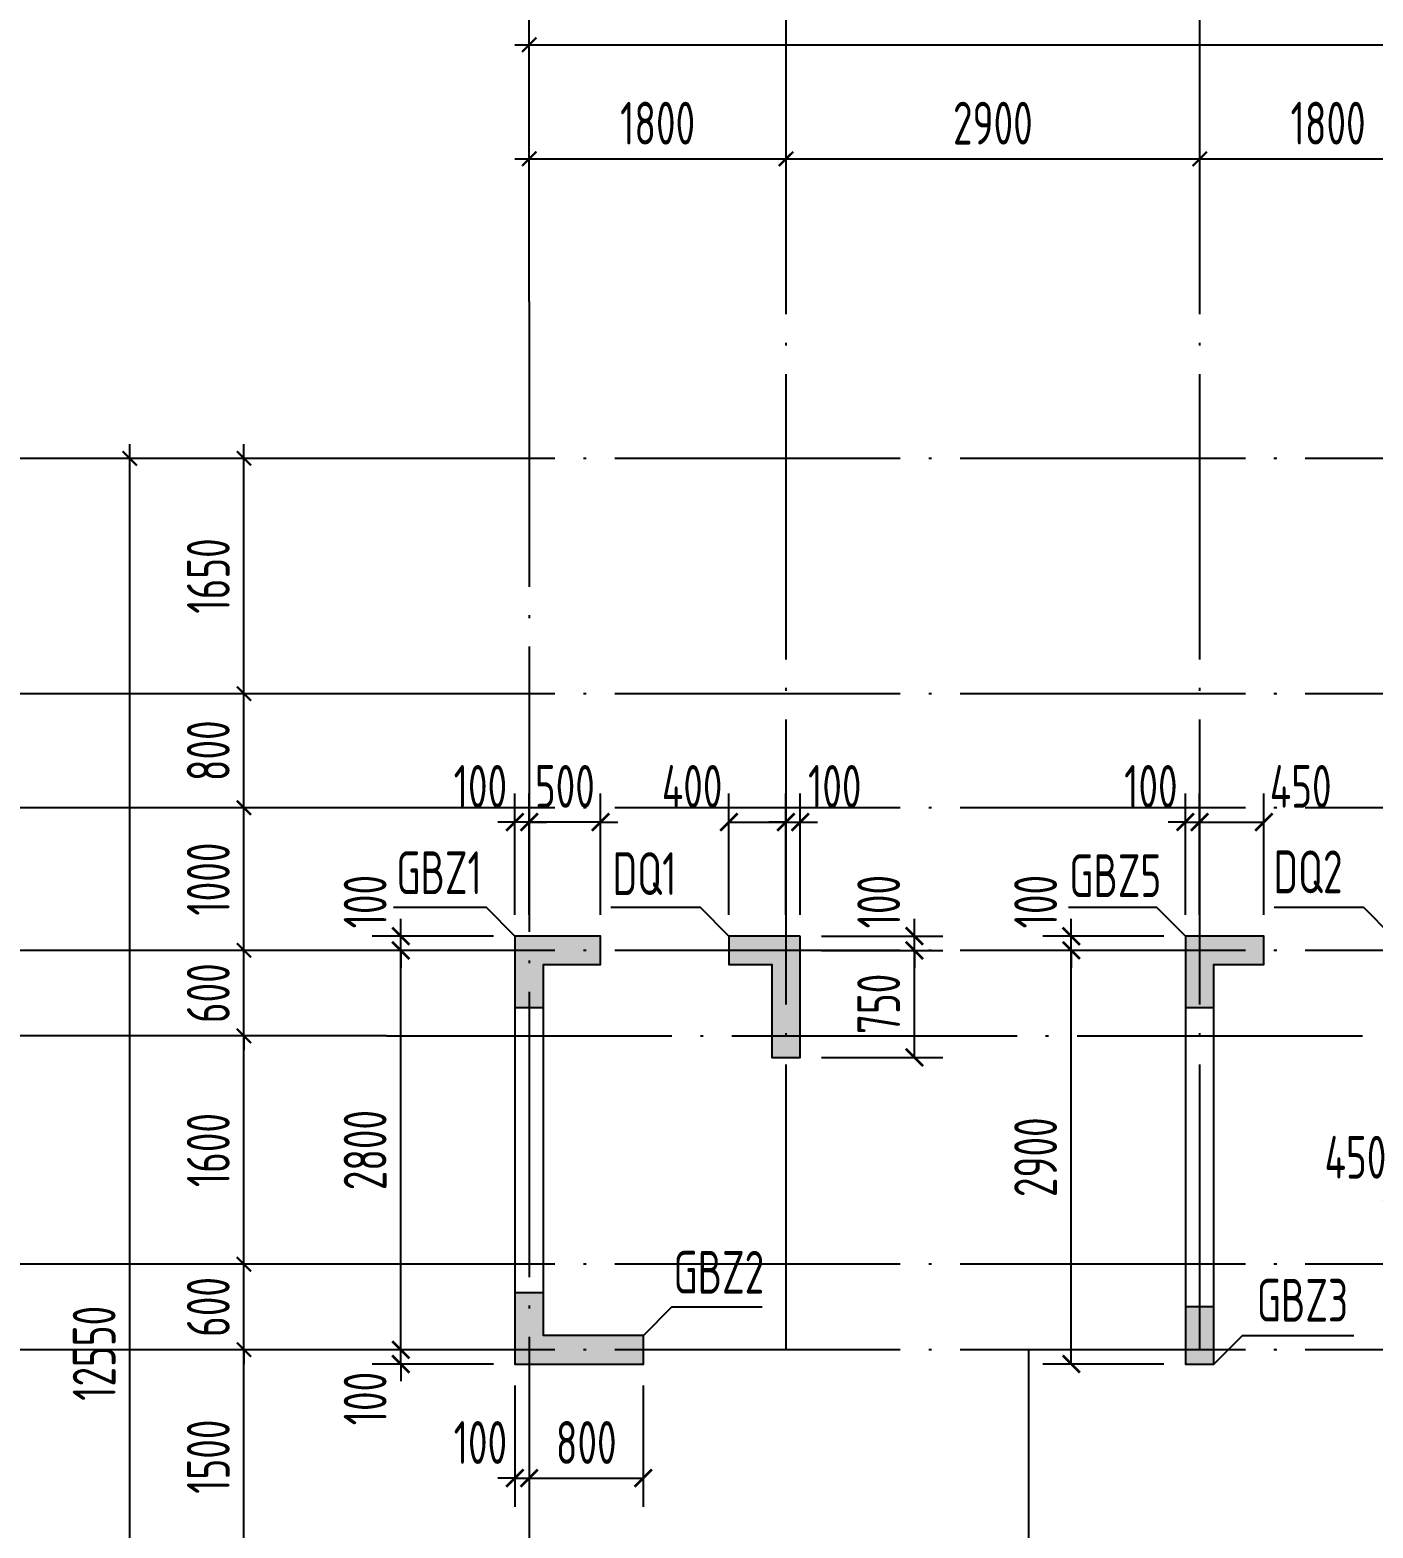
# Model space of a CAD drawing. Extents: x -668857 to 185752, y -270966 to 286822.
# Drawn here: x -320718 to -311303, y -1825 to 8679 of the extents above; entities that cross this region are included whole.
import ezdxf
from ezdxf.enums import TextEntityAlignment as Align

# ---------------------------------------------------------------- set-up
doc = ezdxf.new("R2010")
doc.units = 0
doc.header["$LTSCALE"] = 1000
doc.linetypes.add('DOTE', pattern=[2.42, 2, -0.2, 0.02, -0.2])
doc.layers.get('0').update_dxf_attribs({"linetype": 'CONTINUOUS'})
doc.layers.get('DEFPOINTS').update_dxf_attribs({"linetype": 'CONTINUOUS'})
for name, color, linetype in [('A-AXIS', 1, 'CONTINUOUS'), ('A-DOTE', 10, 'DOTE'), ('S-Q墙实线', 6, 'CONTINUOUS'), ('S-Q墙标注', 3, 'CONTINUOUS'), ('S-X详图填充', 252, 'CONTINUOUS'), ('S-X详图实线', 4, 'CONTINUOUS'), ('S-Y一般标注', 3, 'CONTINUOUS'), ('S-Z柱编号', 6, 'CONTINUOUS')]:
    doc.layers.add(name, color=color, linetype=linetype)
doc.styles.add('TSSD_DIMENSION', font='Tssdeng.shx', dxfattribs={"width": 0.7, "bigfont": 'tssdchn.shx'})
doc.styles.add('TSSD_REIN', font='tssdeng.shx', dxfattribs={"width": 0.7, "height": 300, "bigfont": 'tssdchn.shx'})
doc.styles.add('结构文字', font='zstxt.shx', dxfattribs={"width": 0.7, "bigfont": 'zshz.shx'})
doc.dimstyles.new('STRUCK', dxfattribs={"dimtxt": 400, "dimasz": 121, "dimexe": 200, "dimexo": 150, "dimgap": 115, "dimtad": 1, "dimdec": 0, "dimdsep": 46, "dimtxsty": '结构文字', "dimblk": 'ARCHTICK', "dimcen": 400, "dimclrd": 3, "dimclre": 3, "dimclrt": 7, "dimadec": 0, "dimazin": 0, "dimtfac": 1, "dimtdec": 0, "dimtix": 1, "dimtmove": 2, "dimatfit": 3, "dimldrblk": '_DIMX', "dimfxl": 1, "dimtolj": 1, "dimtzin": 0, "dimarcsym": 0})
doc.dimstyles.new('TSSD_100_100', dxfattribs={"dimtxt": 300, "dimasz": 100, "dimexe": 100, "dimexo": 250, "dimgap": 100, "dimtad": 1, "dimdec": 0, "dimzin": 0, "dimdsep": 46, "dimtxsty": 'TSSD_DIMENSION', "dimblk": 'ARCHTICK', "dimcen": 0, "dimdle": 100, "dimclrt": 7, "dimadec": 0, "dimazin": 0, "dimtfac": 1, "dimtdec": 0, "dimtix": 1, "dimtmove": 2, "dimatfit": 3, "dimldrblk": 'ARCHTICK', "dimfxl": 1, "dimtolj": 1, "dimtzin": 0, "dimarcsym": 0})

# ---------------------------------------------------------------- blocks, each defined once
blk = doc.blocks.new('_ArchTick')
at = {"color": 0, "linetype": 'ByBlock', "const_width": 0.15}
blk.add_lwpolyline([(-0.5, -0.5), (0.5, 0.5)], dxfattribs=at)
blk = doc.blocks.new('*D157')
at = {"layer": 'DEFPOINTS', "color": 0, "transparency": 16777216}
for p in [(6400, 19250), (4600, 18250), (6400, 18250)]:
    blk.add_point(p, dxfattribs=at)
at = {"layer": 'S-Y一般标注', "color": 0, "lineweight": -2, "transparency": 16777216}
for p, q in [((4600, 18500), (4600, 19350)), ((6400, 18500), (6400, 19350)), ((4500, 19250), (6500, 19250))]:
    blk.add_line(p, q, dxfattribs=at)
at = {"layer": 'S-Y一般标注', "color": 0, "lineweight": -2, "transparency": 16777216, "xscale": 100, "yscale": 100, "zscale": 100, "rotation": 180}
blk.add_blockref('_ArchTick', (4600, 19250), dxfattribs=at)
at = {"layer": 'S-Y一般标注', "color": 0, "lineweight": -2, "transparency": 16777216, "xscale": 100, "yscale": 100, "zscale": 100}
blk.add_blockref('_ArchTick', (6400, 19250), dxfattribs=at)
at = {"layer": 'S-Y一般标注', "color": 7, "transparency": 16777216, "insert": (5500, 19500), "char_height": 300, "attachment_point": 5, "style": 'TSSD_DIMENSION'}
blk.add_mtext('\\A1;1800', dxfattribs=at)
blk = doc.blocks.new('*D158')
at = {"layer": 'DEFPOINTS', "color": 0, "transparency": 16777216}
for p in [(9300, 19250), (6400, 18250), (9300, 18250)]:
    blk.add_point(p, dxfattribs=at)
at = {"layer": 'S-Y一般标注', "color": 0, "lineweight": -2, "transparency": 16777216}
for p, q in [((6400, 18500), (6400, 19350)), ((9300, 18500), (9300, 19350)), ((6300, 19250), (9400, 19250))]:
    blk.add_line(p, q, dxfattribs=at)
at = {"layer": 'S-Y一般标注', "color": 0, "lineweight": -2, "transparency": 16777216, "xscale": 100, "yscale": 100, "zscale": 100, "rotation": 180}
blk.add_blockref('_ArchTick', (6400, 19250), dxfattribs=at)
at = {"layer": 'S-Y一般标注', "color": 0, "lineweight": -2, "transparency": 16777216, "xscale": 100, "yscale": 100, "zscale": 100}
blk.add_blockref('_ArchTick', (9300, 19250), dxfattribs=at)
at = {"layer": 'S-Y一般标注', "color": 7, "transparency": 16777216, "insert": (7850, 19500), "char_height": 300, "attachment_point": 5, "style": 'TSSD_DIMENSION'}
blk.add_mtext('\\A1;2900', dxfattribs=at)
blk = doc.blocks.new('*D159')
at = {"layer": 'DEFPOINTS', "color": 0, "transparency": 16777216}
for p in [(11100, 19250), (9300, 18250), (11100, 18250)]:
    blk.add_point(p, dxfattribs=at)
at = {"layer": 'S-Y一般标注', "color": 0, "lineweight": -2, "transparency": 16777216}
for p, q in [((9300, 18500), (9300, 19350)), ((11100, 18500), (11100, 19350)), ((9200, 19250), (11200, 19250))]:
    blk.add_line(p, q, dxfattribs=at)
at = {"layer": 'S-Y一般标注', "color": 0, "lineweight": -2, "transparency": 16777216, "xscale": 100, "yscale": 100, "zscale": 100, "rotation": 180}
blk.add_blockref('_ArchTick', (9300, 19250), dxfattribs=at)
at = {"layer": 'S-Y一般标注', "color": 0, "lineweight": -2, "transparency": 16777216, "xscale": 100, "yscale": 100, "zscale": 100}
blk.add_blockref('_ArchTick', (11100, 19250), dxfattribs=at)
at = {"layer": 'S-Y一般标注', "color": 7, "transparency": 16777216, "insert": (10200, 19500), "char_height": 300, "attachment_point": 5, "style": 'TSSD_DIMENSION'}
blk.add_mtext('\\A1;1800', dxfattribs=at)
blk = doc.blocks.new('*D179')
at = {"layer": 'DEFPOINTS', "color": 0, "transparency": 16777216}
for p in [(54600, 20050), (4600, 18250), (54600, 18250)]:
    blk.add_point(p, dxfattribs=at)
at = {"layer": 'S-Y一般标注', "color": 0, "lineweight": -2, "transparency": 16777216}
for p, q in [((4600, 18500), (4600, 20150)), ((54600, 18500), (54600, 20150)), ((4500, 20050), (54700, 20050))]:
    blk.add_line(p, q, dxfattribs=at)
at = {"layer": 'S-Y一般标注', "color": 0, "lineweight": -2, "transparency": 16777216, "xscale": 100, "yscale": 100, "zscale": 100, "rotation": 180}
blk.add_blockref('_ArchTick', (4600, 20050), dxfattribs=at)
at = {"layer": 'S-Y一般标注', "color": 0, "lineweight": -2, "transparency": 16777216, "xscale": 100, "yscale": 100, "zscale": 100}
blk.add_blockref('_ArchTick', (54600, 20050), dxfattribs=at)
at = {"layer": 'S-Y一般标注', "color": 7, "transparency": 16777216, "insert": (29600, 20300), "char_height": 300, "attachment_point": 5, "style": 'TSSD_DIMENSION'}
blk.add_mtext('\\A1;50000', dxfattribs=at)
blk = doc.blocks.new('*D181')
at = {"layer": 'DEFPOINTS', "color": 0, "transparency": 16777216}
for p in [(2600, 10900), (3600, 10900), (3600, 9400)]:
    blk.add_point(p, dxfattribs=at)
at = {"layer": 'S-Y一般标注', "color": 0, "lineweight": -2, "transparency": 16777216}
for p, q in [((2600, 9300), (2600, 11000)), ((3350, 10900), (2500, 10900)), ((3350, 9400), (2500, 9400))]:
    blk.add_line(p, q, dxfattribs=at)
at = {"layer": 'S-Y一般标注', "color": 0, "lineweight": -2, "transparency": 16777216, "xscale": 100, "yscale": 100, "zscale": 100}
for p, rotation in [((2600, 10900), 90), ((2600, 9400), 270)]:
    blk.add_blockref('_ArchTick', p, dxfattribs=dict(at, rotation=rotation))
at = {"layer": 'S-Y一般标注', "color": 7, "transparency": 16777216, "insert": (2350, 10150), "char_height": 300, "attachment_point": 5, "rotation": 90, "style": 'TSSD_DIMENSION'}
blk.add_mtext('\\A1;1500', dxfattribs=at)
blk = doc.blocks.new('*D182')
at = {"layer": 'DEFPOINTS', "color": 0, "transparency": 16777216}
for p in [(2600, 11500), (3600, 11500), (3600, 10900)]:
    blk.add_point(p, dxfattribs=at)
at = {"layer": 'S-Y一般标注', "color": 0, "lineweight": -2, "transparency": 16777216}
for p, q in [((2600, 11500), (2600, 11600)), ((3350, 11500), (2500, 11500)), ((2600, 10900), (2600, 11500)), ((3350, 10900), (2500, 10900)), ((2600, 10900), (2600, 10800))]:
    blk.add_line(p, q, dxfattribs=at)
at = {"layer": 'S-Y一般标注', "color": 0, "lineweight": -2, "transparency": 16777216, "xscale": 100, "yscale": 100, "zscale": 100}
for p, rotation in [((2600, 11500), 270), ((2600, 10900), 90)]:
    blk.add_blockref('_ArchTick', p, dxfattribs=dict(at, rotation=rotation))
at = {"layer": 'S-Y一般标注', "color": 7, "transparency": 16777216, "insert": (2350, 11200), "char_height": 300, "attachment_point": 5, "rotation": 90, "style": 'TSSD_DIMENSION'}
blk.add_mtext('\\A1;600', dxfattribs=at)
blk = doc.blocks.new('*D183')
at = {"layer": 'DEFPOINTS', "color": 0, "transparency": 16777216}
for p in [(2600, 13100), (3600, 13100), (3600, 11500)]:
    blk.add_point(p, dxfattribs=at)
at = {"layer": 'S-Y一般标注', "color": 0, "lineweight": -2, "transparency": 16777216}
for p, q in [((2600, 11400), (2600, 13200)), ((3350, 13100), (2500, 13100)), ((3350, 11500), (2500, 11500))]:
    blk.add_line(p, q, dxfattribs=at)
at = {"layer": 'S-Y一般标注', "color": 0, "lineweight": -2, "transparency": 16777216, "xscale": 100, "yscale": 100, "zscale": 100}
for p, rotation in [((2600, 13100), 90), ((2600, 11500), 270)]:
    blk.add_blockref('_ArchTick', p, dxfattribs=dict(at, rotation=rotation))
at = {"layer": 'S-Y一般标注', "color": 7, "transparency": 16777216, "insert": (2350, 12300), "char_height": 300, "attachment_point": 5, "rotation": 90, "style": 'TSSD_DIMENSION'}
blk.add_mtext('\\A1;1600', dxfattribs=at)
blk = doc.blocks.new('*D184')
at = {"layer": 'DEFPOINTS', "color": 0, "transparency": 16777216}
for p in [(2600, 13700), (3600, 13700), (3600, 13100)]:
    blk.add_point(p, dxfattribs=at)
at = {"layer": 'S-Y一般标注', "color": 0, "lineweight": -2, "transparency": 16777216}
for p, q in [((2600, 13700), (2600, 13800)), ((3350, 13700), (2500, 13700)), ((2600, 13100), (2600, 13700)), ((3350, 13100), (2500, 13100)), ((2600, 13100), (2600, 13000))]:
    blk.add_line(p, q, dxfattribs=at)
at = {"layer": 'S-Y一般标注', "color": 0, "lineweight": -2, "transparency": 16777216, "xscale": 100, "yscale": 100, "zscale": 100}
for p, rotation in [((2600, 13700), 270), ((2600, 13100), 90)]:
    blk.add_blockref('_ArchTick', p, dxfattribs=dict(at, rotation=rotation))
at = {"layer": 'S-Y一般标注', "color": 7, "transparency": 16777216, "insert": (2350, 13400), "char_height": 300, "attachment_point": 5, "rotation": 90, "style": 'TSSD_DIMENSION'}
blk.add_mtext('\\A1;600', dxfattribs=at)
blk = doc.blocks.new('*D185')
at = {"layer": 'DEFPOINTS', "color": 0, "transparency": 16777216}
for p in [(2600, 14700), (3600, 14700), (3600, 13700)]:
    blk.add_point(p, dxfattribs=at)
at = {"layer": 'S-Y一般标注', "color": 0, "lineweight": -2, "transparency": 16777216}
for p, q in [((2600, 13600), (2600, 14800)), ((3350, 14700), (2500, 14700)), ((3350, 13700), (2500, 13700))]:
    blk.add_line(p, q, dxfattribs=at)
at = {"layer": 'S-Y一般标注', "color": 0, "lineweight": -2, "transparency": 16777216, "xscale": 100, "yscale": 100, "zscale": 100}
for p, rotation in [((2600, 14700), 90), ((2600, 13700), 270)]:
    blk.add_blockref('_ArchTick', p, dxfattribs=dict(at, rotation=rotation))
at = {"layer": 'S-Y一般标注', "color": 7, "transparency": 16777216, "insert": (2350, 14200), "char_height": 300, "attachment_point": 5, "rotation": 90, "style": 'TSSD_DIMENSION'}
blk.add_mtext('\\A1;1000', dxfattribs=at)
blk = doc.blocks.new('*D186')
at = {"layer": 'DEFPOINTS', "color": 0, "transparency": 16777216}
for p in [(1800, 17150), (3600, 17150), (3600, 4600)]:
    blk.add_point(p, dxfattribs=at)
at = {"layer": 'S-Y一般标注', "color": 0, "lineweight": -2, "transparency": 16777216}
for p, q in [((1800, 4500), (1800, 17250)), ((3350, 17150), (1700, 17150)), ((3350, 4600), (1700, 4600))]:
    blk.add_line(p, q, dxfattribs=at)
at = {"layer": 'S-Y一般标注', "color": 0, "lineweight": -2, "transparency": 16777216, "xscale": 100, "yscale": 100, "zscale": 100}
for p, rotation in [((1800, 17150), 90), ((1800, 4600), 270)]:
    blk.add_blockref('_ArchTick', p, dxfattribs=dict(at, rotation=rotation))
at = {"layer": 'S-Y一般标注', "color": 7, "transparency": 16777216, "insert": (1550, 10875), "char_height": 300, "attachment_point": 5, "rotation": 90, "style": 'TSSD_DIMENSION'}
blk.add_mtext('\\A1;12550', dxfattribs=at)
blk = doc.blocks.new('*D187')
at = {"layer": 'DEFPOINTS', "color": 0, "transparency": 16777216}
for p in [(2600, 15500), (3600, 15500), (3600, 14700)]:
    blk.add_point(p, dxfattribs=at)
at = {"layer": 'S-Y一般标注', "color": 0, "lineweight": -2, "transparency": 16777216}
for p, q in [((2600, 14600), (2600, 15600)), ((3350, 15500), (2500, 15500)), ((3350, 14700), (2500, 14700))]:
    blk.add_line(p, q, dxfattribs=at)
at = {"layer": 'S-Y一般标注', "color": 0, "lineweight": -2, "transparency": 16777216, "xscale": 100, "yscale": 100, "zscale": 100}
for p, rotation in [((2600, 15500), 90), ((2600, 14700), 270)]:
    blk.add_blockref('_ArchTick', p, dxfattribs=dict(at, rotation=rotation))
at = {"layer": 'S-Y一般标注', "color": 7, "transparency": 16777216, "insert": (2350, 15100), "char_height": 300, "attachment_point": 5, "rotation": 90, "style": 'TSSD_DIMENSION'}
blk.add_mtext('\\A1;800', dxfattribs=at)
blk = doc.blocks.new('*D218')
at = {"layer": 'DEFPOINTS', "color": 0, "transparency": 16777216}
for p in [(2600, 17150), (3600, 17150), (3600, 15500)]:
    blk.add_point(p, dxfattribs=at)
at = {"layer": 'S-Y一般标注', "color": 0, "lineweight": -2, "transparency": 16777216}
for p, q in [((2600, 15400), (2600, 17250)), ((3350, 17150), (2500, 17150)), ((3350, 15500), (2500, 15500))]:
    blk.add_line(p, q, dxfattribs=at)
at = {"layer": 'S-Y一般标注', "color": 0, "lineweight": -2, "transparency": 16777216, "xscale": 100, "yscale": 100, "zscale": 100}
for p, rotation in [((2600, 17150), 90), ((2600, 15500), 270)]:
    blk.add_blockref('_ArchTick', p, dxfattribs=dict(at, rotation=rotation))
at = {"layer": 'S-Y一般标注', "color": 7, "transparency": 16777216, "insert": (2350, 16325), "char_height": 300, "attachment_point": 5, "rotation": 90, "style": 'TSSD_DIMENSION'}
blk.add_mtext('\\A1;1650', dxfattribs=at)
blk = doc.blocks.new('*D3348')
at = {"layer": 'DEFPOINTS', "color": 0, "transparency": 16777216}
for p in [(-318118, -575), (-317318, -575), (-317318, -675)]:
    blk.add_point(p, dxfattribs=at)
at = {"layer": 'S-Q墙标注', "color": 3, "lineweight": -2, "transparency": 16777216}
for p, q in [((-318118, -575), (-318118, -454)), ((-317468, -575), (-318318, -575)), ((-318118, -675), (-318118, -575)), ((-317468, -675), (-318318, -675)), ((-318118, -675), (-318118, -796))]:
    blk.add_line(p, q, dxfattribs=at)
at = {"layer": 'S-Q墙标注', "color": 3, "lineweight": -2, "transparency": 16777216, "xscale": 121, "yscale": 121, "zscale": 121}
for p, rotation in [((-318118, -575), 270), ((-318118, -675), 90)]:
    blk.add_blockref('_ArchTick', p, dxfattribs=dict(at, rotation=rotation))
at = {"layer": 'S-Q墙标注', "color": 7, "transparency": 16777216, "insert": (-318368, -917), "char_height": 300, "attachment_point": 5, "rotation": 90, "style": 'TSSD_REIN'}
blk.add_mtext('\\A1;100', dxfattribs=at)
blk = doc.blocks.new('_DIMX')
blk.add_line((-150, 0), (150, 0))
at = {"const_width": 50}
blk.add_lwpolyline([(-70, -70), (70, 70)], dxfattribs=at)
blk = doc.blocks.new('*D3349')
at = {"layer": 'DEFPOINTS', "color": 0, "transparency": 16777216}
for p in [(-318118, 2225), (-317318, 2225), (-317318, -575)]:
    blk.add_point(p, dxfattribs=at)
at = {"layer": 'S-Q墙标注', "color": 3, "lineweight": -2, "transparency": 16777216}
for p, q in [((-317468, 2225), (-318318, 2225)), ((-318118, -575), (-318118, 2225)), ((-317468, -575), (-318318, -575))]:
    blk.add_line(p, q, dxfattribs=at)
at = {"layer": 'S-Q墙标注', "color": 3, "lineweight": -2, "transparency": 16777216, "xscale": 121, "yscale": 121, "zscale": 121}
for p, rotation in [((-318118, 2225), 90), ((-318118, -575), 270)]:
    blk.add_blockref('_ArchTick', p, dxfattribs=dict(at, rotation=rotation))
at = {"layer": 'S-Q墙标注', "color": 7, "transparency": 16777216, "insert": (-318368, 825), "char_height": 300, "attachment_point": 5, "rotation": 90, "style": 'TSSD_REIN'}
blk.add_mtext('\\A1;2800', dxfattribs=at)
blk = doc.blocks.new('*D3350')
at = {"layer": 'DEFPOINTS', "color": 0, "transparency": 16777216}
for p in [(-318118, 2325), (-317318, 2325), (-317318, 2225)]:
    blk.add_point(p, dxfattribs=at)
at = {"layer": 'S-Q墙标注', "color": 3, "lineweight": -2, "transparency": 16777216}
for p, q in [((-318118, 2325), (-318118, 2446)), ((-317468, 2325), (-318318, 2325)), ((-318118, 2225), (-318118, 2325)), ((-317468, 2225), (-318318, 2225)), ((-318118, 2225), (-318118, 2104))]:
    blk.add_line(p, q, dxfattribs=at)
at = {"layer": 'S-Q墙标注', "color": 3, "lineweight": -2, "transparency": 16777216, "xscale": 121, "yscale": 121, "zscale": 121}
for p, rotation in [((-318118, 2325), 270), ((-318118, 2225), 90)]:
    blk.add_blockref('_ArchTick', p, dxfattribs=dict(at, rotation=rotation))
at = {"layer": 'S-Q墙标注', "color": 7, "transparency": 16777216, "insert": (-318368, 2567), "char_height": 300, "attachment_point": 5, "rotation": 90, "style": 'TSSD_REIN'}
blk.add_mtext('\\A1;100', dxfattribs=at)
blk = doc.blocks.new('*D3351')
at = {"layer": 'DEFPOINTS', "color": 0, "transparency": 16777216}
for p in [(-317318, -675), (-317218, -675), (-317218, -1475)]:
    blk.add_point(p, dxfattribs=at)
at = {"layer": 'S-Q墙标注', "color": 3, "lineweight": -2, "transparency": 16777216}
for p, q in [((-317318, -825), (-317318, -1675)), ((-317218, -825), (-317218, -1675)), ((-317318, -1475), (-317439, -1475)), ((-317318, -1475), (-317218, -1475)), ((-317218, -1475), (-317097, -1475))]:
    blk.add_line(p, q, dxfattribs=at)
at = {"layer": 'S-Q墙标注', "color": 3, "lineweight": -2, "transparency": 16777216, "xscale": 121, "yscale": 121, "zscale": 121}
blk.add_blockref('_ArchTick', (-317318, -1475), dxfattribs=at)
at = {"layer": 'S-Q墙标注', "color": 3, "lineweight": -2, "transparency": 16777216, "xscale": 121, "yscale": 121, "zscale": 121, "rotation": 180}
blk.add_blockref('_ArchTick', (-317218, -1475), dxfattribs=at)
at = {"layer": 'S-Q墙标注', "color": 7, "transparency": 16777216, "insert": (-317560, -1225), "char_height": 300, "attachment_point": 5, "style": 'TSSD_REIN'}
blk.add_mtext('\\A1;100', dxfattribs=at)
blk = doc.blocks.new('*D3352')
at = {"layer": 'DEFPOINTS', "color": 0, "transparency": 16777216}
for p in [(-317218, -675), (-316418, -675), (-316418, -1475)]:
    blk.add_point(p, dxfattribs=at)
at = {"layer": 'S-Q墙标注', "color": 3, "lineweight": -2, "transparency": 16777216}
for p, q in [((-317218, -825), (-317218, -1675)), ((-316418, -825), (-316418, -1675)), ((-317218, -1475), (-316418, -1475))]:
    blk.add_line(p, q, dxfattribs=at)
at = {"layer": 'S-Q墙标注', "color": 3, "lineweight": -2, "transparency": 16777216, "xscale": 121, "yscale": 121, "zscale": 121, "rotation": 180}
blk.add_blockref('_ArchTick', (-317218, -1475), dxfattribs=at)
at = {"layer": 'S-Q墙标注', "color": 3, "lineweight": -2, "transparency": 16777216, "xscale": 121, "yscale": 121, "zscale": 121}
blk.add_blockref('_ArchTick', (-316418, -1475), dxfattribs=at)
at = {"layer": 'S-Q墙标注', "color": 7, "transparency": 16777216, "insert": (-316818, -1225), "char_height": 300, "attachment_point": 5, "style": 'TSSD_REIN'}
blk.add_mtext('\\A1;800', dxfattribs=at)
blk = doc.blocks.new('*D3355')
at = {"layer": 'DEFPOINTS', "color": 0, "transparency": 16777216}
for p in [(-317218, 3125), (-317218, 2325), (-316718, 2325)]:
    blk.add_point(p, dxfattribs=at)
at = {"layer": 'S-Q墙标注', "color": 3, "lineweight": -2, "transparency": 16777216}
for p, q in [((-317218, 2475), (-317218, 3325)), ((-316718, 2475), (-316718, 3325)), ((-317218, 3125), (-317339, 3125)), ((-316718, 3125), (-317218, 3125)), ((-316718, 3125), (-316597, 3125))]:
    blk.add_line(p, q, dxfattribs=at)
at = {"layer": 'S-Q墙标注', "color": 3, "lineweight": -2, "transparency": 16777216, "xscale": 121, "yscale": 121, "zscale": 121}
blk.add_blockref('_ArchTick', (-317218, 3125), dxfattribs=at)
at = {"layer": 'S-Q墙标注', "color": 3, "lineweight": -2, "transparency": 16777216, "xscale": 121, "yscale": 121, "zscale": 121, "rotation": 180}
blk.add_blockref('_ArchTick', (-316718, 3125), dxfattribs=at)
at = {"layer": 'S-Q墙标注', "color": 7, "transparency": 16777216, "insert": (-316968, 3375), "char_height": 300, "attachment_point": 5, "style": 'TSSD_REIN'}
blk.add_mtext('\\A1;500', dxfattribs=at)
blk = doc.blocks.new('*D3356')
at = {"layer": 'DEFPOINTS', "color": 0, "transparency": 16777216}
for p in [(-317318, 3125), (-317318, 2325), (-317218, 2325)]:
    blk.add_point(p, dxfattribs=at)
at = {"layer": 'S-Q墙标注', "color": 3, "lineweight": -2, "transparency": 16777216}
for p, q in [((-317318, 2475), (-317318, 3325)), ((-317218, 2475), (-317218, 3325)), ((-317318, 3125), (-317439, 3125)), ((-317218, 3125), (-317318, 3125)), ((-317218, 3125), (-317097, 3125))]:
    blk.add_line(p, q, dxfattribs=at)
at = {"layer": 'S-Q墙标注', "color": 3, "lineweight": -2, "transparency": 16777216, "xscale": 121, "yscale": 121, "zscale": 121}
blk.add_blockref('_ArchTick', (-317318, 3125), dxfattribs=at)
at = {"layer": 'S-Q墙标注', "color": 3, "lineweight": -2, "transparency": 16777216, "xscale": 121, "yscale": 121, "zscale": 121, "rotation": 180}
blk.add_blockref('_ArchTick', (-317218, 3125), dxfattribs=at)
at = {"layer": 'S-Q墙标注', "color": 7, "transparency": 16777216, "insert": (-317560, 3375), "char_height": 300, "attachment_point": 5, "style": 'TSSD_REIN'}
blk.add_mtext('\\A1;100', dxfattribs=at)
blk = doc.blocks.new('*D3365')
at = {"layer": 'DEFPOINTS', "color": 0, "transparency": 16777216}
for p in [(-315318, 2225), (-314518, 2225), (-315318, 1475)]:
    blk.add_point(p, dxfattribs=at)
at = {"layer": 'S-Q墙标注', "color": 3, "lineweight": -2, "transparency": 16777216}
for p, q in [((-315168, 2225), (-314318, 2225)), ((-314518, 1475), (-314518, 2225)), ((-315168, 1475), (-314318, 1475))]:
    blk.add_line(p, q, dxfattribs=at)
at = {"layer": 'S-Q墙标注', "color": 3, "lineweight": -2, "transparency": 16777216, "xscale": 121, "yscale": 121, "zscale": 121}
for p, rotation in [((-314518, 2225), 90), ((-314518, 1475), 270)]:
    blk.add_blockref('_ArchTick', p, dxfattribs=dict(at, rotation=rotation))
at = {"layer": 'S-Q墙标注', "color": 7, "transparency": 16777216, "insert": (-314768, 1850), "char_height": 300, "attachment_point": 5, "rotation": 90, "style": 'TSSD_REIN'}
blk.add_mtext('\\A1;750', dxfattribs=at)
blk = doc.blocks.new('*D3366')
at = {"layer": 'DEFPOINTS', "color": 0, "transparency": 16777216}
for p in [(-315318, 2325), (-314518, 2325), (-315318, 2225)]:
    blk.add_point(p, dxfattribs=at)
at = {"layer": 'S-Q墙标注', "color": 3, "lineweight": -2, "transparency": 16777216}
for p, q in [((-314518, 2325), (-314518, 2446)), ((-315168, 2325), (-314318, 2325)), ((-314518, 2225), (-314518, 2325)), ((-315168, 2225), (-314318, 2225)), ((-314518, 2225), (-314518, 2104))]:
    blk.add_line(p, q, dxfattribs=at)
at = {"layer": 'S-Q墙标注', "color": 3, "lineweight": -2, "transparency": 16777216, "xscale": 121, "yscale": 121, "zscale": 121}
for p, rotation in [((-314518, 2325), 270), ((-314518, 2225), 90)]:
    blk.add_blockref('_ArchTick', p, dxfattribs=dict(at, rotation=rotation))
at = {"layer": 'S-Q墙标注', "color": 7, "transparency": 16777216, "insert": (-314768, 2567), "char_height": 300, "attachment_point": 5, "rotation": 90, "style": 'TSSD_REIN'}
blk.add_mtext('\\A1;100', dxfattribs=at)
blk = doc.blocks.new('*D3367')
at = {"layer": 'DEFPOINTS', "color": 0, "transparency": 16777216}
for p in [(-315418, 3125), (-315818, 2325), (-315418, 2325)]:
    blk.add_point(p, dxfattribs=at)
at = {"layer": 'S-Q墙标注', "color": 3, "lineweight": -2, "transparency": 16777216}
for p, q in [((-315818, 2475), (-315818, 3325)), ((-315418, 2475), (-315418, 3325)), ((-315818, 3125), (-315418, 3125))]:
    blk.add_line(p, q, dxfattribs=at)
at = {"layer": 'S-Q墙标注', "color": 3, "lineweight": -2, "transparency": 16777216, "xscale": 121, "yscale": 121, "zscale": 121, "rotation": 180}
blk.add_blockref('_ArchTick', (-315818, 3125), dxfattribs=at)
at = {"layer": 'S-Q墙标注', "color": 3, "lineweight": -2, "transparency": 16777216, "xscale": 121, "yscale": 121, "zscale": 121}
blk.add_blockref('_ArchTick', (-315418, 3125), dxfattribs=at)
at = {"layer": 'S-Q墙标注', "color": 7, "transparency": 16777216, "insert": (-316076, 3375), "char_height": 300, "attachment_point": 5, "style": 'TSSD_REIN'}
blk.add_mtext('\\A1;400', dxfattribs=at)
blk = doc.blocks.new('*D3368')
at = {"layer": 'DEFPOINTS', "color": 0, "transparency": 16777216}
for p in [(-315318, 3125), (-315418, 2325), (-315318, 2325)]:
    blk.add_point(p, dxfattribs=at)
at = {"layer": 'S-Q墙标注', "color": 3, "lineweight": -2, "transparency": 16777216}
for p, q in [((-315418, 2475), (-315418, 3325)), ((-315318, 2475), (-315318, 3325)), ((-315418, 3125), (-315539, 3125)), ((-315418, 3125), (-315318, 3125)), ((-315318, 3125), (-315197, 3125))]:
    blk.add_line(p, q, dxfattribs=at)
at = {"layer": 'S-Q墙标注', "color": 3, "lineweight": -2, "transparency": 16777216, "xscale": 121, "yscale": 121, "zscale": 121}
blk.add_blockref('_ArchTick', (-315418, 3125), dxfattribs=at)
at = {"layer": 'S-Q墙标注', "color": 3, "lineweight": -2, "transparency": 16777216, "xscale": 121, "yscale": 121, "zscale": 121, "rotation": 180}
blk.add_blockref('_ArchTick', (-315318, 3125), dxfattribs=at)
at = {"layer": 'S-Q墙标注', "color": 7, "transparency": 16777216, "insert": (-315076, 3375), "char_height": 300, "attachment_point": 5, "style": 'TSSD_REIN'}
blk.add_mtext('\\A1;100', dxfattribs=at)
blk = doc.blocks.new('*D3369')
at = {"layer": 'DEFPOINTS', "color": 0, "transparency": 16777216}
for p in [(-313418, 2225), (-312618, 2225), (-312618, -675)]:
    blk.add_point(p, dxfattribs=at)
at = {"layer": 'S-Q墙标注', "color": 3, "lineweight": -2, "transparency": 16777216}
for p, q in [((-312768, 2225), (-313618, 2225)), ((-313418, -675), (-313418, 2225)), ((-312768, -675), (-313618, -675))]:
    blk.add_line(p, q, dxfattribs=at)
at = {"layer": 'S-Q墙标注', "color": 3, "lineweight": -2, "transparency": 16777216, "xscale": 121, "yscale": 121, "zscale": 121}
for p, rotation in [((-313418, 2225), 90), ((-313418, -675), 270)]:
    blk.add_blockref('_ArchTick', p, dxfattribs=dict(at, rotation=rotation))
at = {"layer": 'S-Q墙标注', "color": 7, "transparency": 16777216, "insert": (-313668, 775), "char_height": 300, "attachment_point": 5, "rotation": 90, "style": 'TSSD_REIN'}
blk.add_mtext('\\A1;2900', dxfattribs=at)
blk = doc.blocks.new('*D3370')
at = {"layer": 'DEFPOINTS', "color": 0, "transparency": 16777216}
for p in [(-313418, 2325), (-312618, 2325), (-312618, 2225)]:
    blk.add_point(p, dxfattribs=at)
at = {"layer": 'S-Q墙标注', "color": 3, "lineweight": -2, "transparency": 16777216}
for p, q in [((-313418, 2325), (-313418, 2446)), ((-312768, 2325), (-313618, 2325)), ((-313418, 2225), (-313418, 2325)), ((-312768, 2225), (-313618, 2225)), ((-313418, 2225), (-313418, 2104))]:
    blk.add_line(p, q, dxfattribs=at)
at = {"layer": 'S-Q墙标注', "color": 3, "lineweight": -2, "transparency": 16777216, "xscale": 121, "yscale": 121, "zscale": 121}
for p, rotation in [((-313418, 2325), 270), ((-313418, 2225), 90)]:
    blk.add_blockref('_ArchTick', p, dxfattribs=dict(at, rotation=rotation))
at = {"layer": 'S-Q墙标注', "color": 7, "transparency": 16777216, "insert": (-313668, 2567), "char_height": 300, "attachment_point": 5, "rotation": 90, "style": 'TSSD_REIN'}
blk.add_mtext('\\A1;100', dxfattribs=at)
blk = doc.blocks.new('*D3371')
at = {"layer": 'DEFPOINTS', "color": 0, "transparency": 16777216}
for p in [(-312518, 3125), (-312618, 2325), (-312518, 2325)]:
    blk.add_point(p, dxfattribs=at)
at = {"layer": 'S-Q墙标注', "color": 3, "lineweight": -2, "transparency": 16777216}
for p, q in [((-312618, 2475), (-312618, 3325)), ((-312518, 2475), (-312518, 3325)), ((-312618, 3125), (-312739, 3125)), ((-312618, 3125), (-312518, 3125)), ((-312518, 3125), (-312397, 3125))]:
    blk.add_line(p, q, dxfattribs=at)
at = {"layer": 'S-Q墙标注', "color": 3, "lineweight": -2, "transparency": 16777216, "xscale": 121, "yscale": 121, "zscale": 121}
blk.add_blockref('_ArchTick', (-312618, 3125), dxfattribs=at)
at = {"layer": 'S-Q墙标注', "color": 3, "lineweight": -2, "transparency": 16777216, "xscale": 121, "yscale": 121, "zscale": 121, "rotation": 180}
blk.add_blockref('_ArchTick', (-312518, 3125), dxfattribs=at)
at = {"layer": 'S-Q墙标注', "color": 7, "transparency": 16777216, "insert": (-312860, 3375), "char_height": 300, "attachment_point": 5, "style": 'TSSD_REIN'}
blk.add_mtext('\\A1;100', dxfattribs=at)
blk = doc.blocks.new('*D3372')
at = {"layer": 'DEFPOINTS', "color": 0, "transparency": 16777216}
for p in [(-312068, 3125), (-312518, 2325), (-312068, 2325)]:
    blk.add_point(p, dxfattribs=at)
at = {"layer": 'S-Q墙标注', "color": 3, "lineweight": -2, "transparency": 16777216}
for p, q in [((-312518, 2475), (-312518, 3325)), ((-312068, 2475), (-312068, 3325)), ((-312518, 3125), (-312068, 3125))]:
    blk.add_line(p, q, dxfattribs=at)
at = {"layer": 'S-Q墙标注', "color": 3, "lineweight": -2, "transparency": 16777216, "xscale": 121, "yscale": 121, "zscale": 121, "rotation": 180}
blk.add_blockref('_ArchTick', (-312518, 3125), dxfattribs=at)
at = {"layer": 'S-Q墙标注', "color": 3, "lineweight": -2, "transparency": 16777216, "xscale": 121, "yscale": 121, "zscale": 121}
blk.add_blockref('_ArchTick', (-312068, 3125), dxfattribs=at)
at = {"layer": 'S-Q墙标注', "color": 7, "transparency": 16777216, "insert": (-311810, 3375), "char_height": 300, "attachment_point": 5, "style": 'TSSD_REIN'}
blk.add_mtext('\\A1;450', dxfattribs=at)
blk = doc.blocks.new('*D3375')
at = {"layer": 'DEFPOINTS', "color": 0, "transparency": 16777216}
for p in [(-311168, 1325), (-310718, 1325), (-310718, 525)]:
    blk.add_point(p, dxfattribs=at)
at = {"layer": 'S-Q墙标注', "color": 3, "lineweight": -2, "transparency": 16777216}
for p, q in [((-311168, 1175), (-311168, 325)), ((-310718, 1175), (-310718, 325)), ((-311168, 525), (-310718, 525))]:
    blk.add_line(p, q, dxfattribs=at)
at = {"layer": 'S-Q墙标注', "color": 3, "lineweight": -2, "transparency": 16777216, "xscale": 121, "yscale": 121, "zscale": 121, "rotation": 180}
blk.add_blockref('_ArchTick', (-311168, 525), dxfattribs=at)
at = {"layer": 'S-Q墙标注', "color": 3, "lineweight": -2, "transparency": 16777216, "xscale": 121, "yscale": 121, "zscale": 121}
blk.add_blockref('_ArchTick', (-310718, 525), dxfattribs=at)
at = {"layer": 'S-Q墙标注', "color": 7, "transparency": 16777216, "insert": (-311426, 775), "char_height": 300, "attachment_point": 5, "style": 'TSSD_REIN'}
blk.add_mtext('\\A1;450', dxfattribs=at)
blk = doc.blocks.new('20210726.16395156')
at = {"layer": 'A-AXIS'}
for p, q in [((4600, 18249.9), (4600, 21049.9)), ((6400, 18249.9), (6400, 21049.9)), ((9300, 18249.9), (9300, 21049.9)), ((3600, 17150), (800, 17150)), ((3600, 15500), (800, 15500)), ((3600, 14700), (800, 14700)), ((3600, 13700), (800, 13700)), ((3600, 13100.3), (800, 13100.3)), ((3600, 11500), (800, 11500)), ((3600, 10900), (800, 10900))]:
    blk.add_line(p, q, dxfattribs=at)
at = {"layer": 'A-DOTE'}
for p, q in [((4600, 18249.9), (4600, 3600)), ((6400, 10900), (6400, 18249.9)), ((9300, 10900), (9300, 18249.9)), ((55600, 17150), (3600, 17150)), ((55600, 15500), (3600, 15500)), ((55600, 14700), (3600, 14700)), ((55600, 13700), (3600, 13700)), ((3600, 13100.3), (55600, 13100.3)), ((55600, 11500), (3600, 11500)), ((55600, 10900), (3600, 10900)), ((8100, 10900), (8100, 3600))]:
    blk.add_line(p, q, dxfattribs=at)
at = {"layer": 'S-Y一般标注'}
for base, p1, p2, picture, middle in [((54600, 20049.9), (4600, 18249.9), (54600, 18249.9), '*D179', (29600, 20299.9)), ((6400, 19249.9), (4600, 18249.9), (6400, 18249.9), '*D157', (5500, 19499.9)), ((9300, 19249.9), (6400, 18249.9), (9300, 18249.9), '*D158', (7850, 19499.9)), ((11100, 19249.9), (9300, 18249.9), (11100, 18249.9), '*D159', (10200, 19499.9))]:
    dim = blk.add_linear_dim(base=base, p1=p1, p2=p2, dimstyle='TSSD_100_100', dxfattribs=at)
    dim.commit()
    dim.dimension.update_dxf_attribs({"geometry": picture, "text_midpoint": middle})
for base, p1, p2, picture, middle in [((1800, 17150), (3600, 4600), (3600, 17150), '*D186', (1550, 10875)), ((2600, 17150), (3600, 15500), (3600, 17150), '*D218', (2350, 16325)), ((2600, 15500), (3600, 14700), (3600, 15500), '*D187', (2350, 15100)), ((2600, 14700), (3600, 13700), (3600, 14700), '*D185', (2350, 14200)), ((2600, 13700), (3600, 13100.3), (3600, 13700), '*D184', (2350, 13400.2)), ((2600, 13100.3), (3600, 11500), (3600, 13100.3), '*D183', (2350, 12300.2)), ((2600, 11500), (3600, 10900), (3600, 11500), '*D182', (2350, 11200)), ((2600, 10900), (3600, 9400), (3600, 10900), '*D181', (2350, 10150))]:
    dim = blk.add_linear_dim(base=base, p1=p1, p2=p2, angle=90, dimstyle='TSSD_100_100', dxfattribs=at)
    dim.commit()
    dim.dimension.update_dxf_attribs({"geometry": picture, "text_midpoint": middle})

msp = doc.modelspace()

# ---------------------------------------------------------------- hatches: boundary and pattern name
at = {"layer": 'S-X详图填充'}
h = msp.add_hatch(color=256, dxfattribs=at)
h.dxf.hatch_style = 1
h.paths.add_polyline_path([(-317317.64, 1825.26), (-317117.64, 1825.26), (-317117.64, 2125.26), (-316717.64, 2125.26), (-316717.64, 2325.26), (-317317.64, 2325.26)])
h = msp.add_hatch(color=256, dxfattribs=at)
h.dxf.hatch_style = 1
h.paths.add_polyline_path([(-315317.63, 2325.26), (-315817.55, 2325.26), (-315817.55, 2125.26), (-315517.63, 2125.26), (-315517.63, 1475.28), (-315317.63, 1475.28)])
h = msp.add_hatch(color=256, dxfattribs=at)
h.dxf.hatch_style = 1
h.paths.add_polyline_path([(-312617.63, 1825.26), (-312417.63, 1825.26), (-312417.63, 2125.26), (-312067.63, 2125.26), (-312067.63, 2325.26), (-312617.63, 2325.26)])
h = msp.add_hatch(color=256, dxfattribs=at)
h.dxf.hatch_style = 1
h.paths.add_polyline_path([(-317117.64, -174.74), (-317317.64, -174.74), (-317317.64, -674.74), (-316417.64, -674.74), (-316417.64, -474.74), (-317117.64, -474.74)])
h = msp.add_hatch(color=256, dxfattribs=at)
h.dxf.hatch_style = 1
h.paths.add_polyline_path([(-312417.63, -274.74), (-312617.63, -274.74), (-312617.63, -674.74), (-312417.63, -674.74)])

# ---------------------------------------------------------------- linework, layer by layer
at = {"layer": 'S-Q墙实线'}
for points in [[(-317117.64, 2125.26), (-316717.64, 2125.26), (-316717.64, 2325.26), (-317317.64, 2325.26), (-317317.64, -674.74), (-316417.64, -674.74), (-316417.64, -474.74), (-317117.64, -474.74)], [(-315317.63, 2325.26), (-315817.55, 2325.26), (-315817.55, 2125.26), (-315517.63, 2125.26), (-315517.63, 1475.28), (-315317.63, 1475.28)], [(-312417.63, 2125.26), (-312067.63, 2125.26), (-312067.63, 2325.26), (-312617.63, 2325.26), (-312617.63, -674.74), (-312417.63, -674.74)]]:
    msp.add_lwpolyline(points, close=True, dxfattribs=at)
at = {"layer": 'S-X详图实线'}
for points in [[(-317317.64, 1825.26), (-317117.64, 1825.26), (-317117.64, 2125.26), (-316717.64, 2125.26), (-316717.64, 2325.26), (-317317.64, 2325.26), (-317317.64, 1825.26)], [(-315317.63, 2325.26), (-315817.55, 2325.26), (-315817.55, 2125.26), (-315517.63, 2125.26), (-315517.63, 1475.28), (-315317.63, 1475.28), (-315317.63, 2325.26)], [(-312617.63, 1825.26), (-312417.63, 1825.26), (-312417.63, 2125.26), (-312067.63, 2125.26), (-312067.63, 2325.26), (-312617.63, 2325.26), (-312617.63, 1825.26)], [(-317117.64, -174.74), (-317317.64, -174.74), (-317317.64, -674.74), (-316417.64, -674.74), (-316417.64, -474.74), (-317117.64, -474.74), (-317117.64, -174.74)], [(-312417.63, -274.74), (-312617.63, -274.74), (-312617.63, -674.74), (-312417.63, -674.74), (-312417.63, -274.74)]]:
    msp.add_lwpolyline(points, close=True, dxfattribs=at)
at = {"layer": 'S-Z柱编号', "color": 7}
for points in [[(-317317.64, 2325.26), (-317517.64, 2525.26), (-318169.22, 2525.26)], [(-315817.55, 2325.26), (-316017.55, 2525.26), (-316645.02, 2525.26)], [(-312617.63, 2325.26), (-312817.63, 2525.26), (-313437.72, 2525.26)], [(-311167.55, 2325.26), (-311367.55, 2525.26), (-311995.97, 2525.26)], [(-316417.64, -474.74), (-316217.64, -274.74), (-315584.56, -274.74)], [(-312417.63, -674.74), (-312217.63, -474.74), (-311437.72, -474.74)]]:
    msp.add_lwpolyline(points, dxfattribs=at)

# ---------------------------------------------------------------- block references
at = {"layer": 'A-DOTE'}
msp.add_blockref('20210726.16395156', (-321817.64, -11474.79), dxfattribs=at)

# ---------------------------------------------------------------- texts
at = {"layer": 'S-Z柱编号', "color": 7, "style": 'TSSD_REIN', "width": 0.7}
for s, p in [('GBZ1', (-318149.41, 2529.74)), ('DQ1', (-316633.26, 2523.54)), ('GBZ5', (-313432.31, 2508.95)), ('DQ2', (-312000.81, 2536.06)), ('GBZ2', (-316206.75, -271.24)), ('GBZ3', (-312117.63, -467.56))]:
    msp.add_text(s, height=300, dxfattribs=at).set_placement(p, align=Align.BOTTOM_LEFT)

# ---------------------------------------------------------------- dimensions: what is measured, and where the dimension line sits
at = {"layer": 'S-Q墙标注'}
for base, p1, p2, angle, picture, middle in [((-317317.65, 3125.26), (-317217.64, 2325.26), (-317317.65, 2325.26), 180, '*D3356', (-317559.58, 3375.26)), ((-318117.64, 2325.26), (-317317.64, 2225.26), (-317317.64, 2325.26), 90, '*D3350', (-318367.64, 2567.18)), ((-314517.63, 2325.26), (-315317.63, 2225.26), (-315317.63, 2325.26), 90, '*D3366', (-314767.63, 2567.18)), ((-313417.63, 2325.26), (-312617.63, 2225.26), (-312617.63, 2325.26), 90, '*D3370', (-313667.63, 2567.18)), ((-318117.64, -574.74), (-317317.64, -674.74), (-317317.64, -574.74), 90, '*D3348', (-318367.64, -916.66))]:
    dim = msp.add_linear_dim(base=base, p1=p1, p2=p2, angle=angle, dimstyle='STRUCK', override={"dimtxt": 300, "dimgap": 100, "dimtxsty": 'TSSD_REIN'}, dxfattribs=at)
    dim.commit()
    dim.dimension.update_dxf_attribs({"geometry": picture, "text_midpoint": middle, "dimtype": 160})
for base, p1, p2, angle, picture, middle in [((-317217.64, 3125.26), (-316717.64, 2325.26), (-317217.64, 2325.26), 180, '*D3355', (-316967.64, 3375.26)), ((-318117.64, 2225.26), (-317317.64, -574.74), (-317317.64, 2225.26), 90, '*D3349', (-318367.64, 825.26)), ((-314517.63, 2225.26), (-315317.63, 1475.28), (-315317.63, 2225.26), 90, '*D3365', (-314767.63, 1850.27)), ((-313417.63, 2225.26), (-312617.63, -674.74), (-312617.63, 2225.26), 90, '*D3369', (-313667.63, 775.26))]:
    dim = msp.add_linear_dim(base=base, p1=p1, p2=p2, angle=angle, dimstyle='STRUCK', override={"dimtxt": 300, "dimgap": 100, "dimtxsty": 'TSSD_REIN'}, dxfattribs=at)
    dim.commit()
    dim.dimension.update_dxf_attribs({"geometry": picture, "text_midpoint": middle})
for base, p1, p2, picture, middle in [((-315417.64, 3125.26), (-315817.55, 2325.26), (-315417.64, 2325.26), '*D3367', (-316075.62, 3375.26)), ((-315317.63, 3125.26), (-315417.64, 2325.26), (-315317.63, 2325.26), '*D3368', (-315075.71, 3375.26)), ((-312517.64, 3125.26), (-312617.63, 2325.26), (-312517.64, 2325.26), '*D3371', (-312859.55, 3375.26)), ((-312067.63, 3125.26), (-312517.64, 2325.26), (-312067.63, 2325.26), '*D3372', (-311809.55, 3375.26)), ((-310717.64, 525.26), (-311167.55, 1325.26), (-310717.64, 1325.26), '*D3375', (-311425.63, 775.26)), ((-317217.64, -1474.74), (-317317.64, -674.74), (-317217.64, -674.74), '*D3351', (-317559.57, -1224.74))]:
    dim = msp.add_linear_dim(base=base, p1=p1, p2=p2, dimstyle='STRUCK', override={"dimtxt": 300, "dimgap": 100, "dimtxsty": 'TSSD_REIN'}, dxfattribs=at)
    dim.commit()
    dim.dimension.update_dxf_attribs({"geometry": picture, "text_midpoint": middle, "dimtype": 160})
dim = msp.add_linear_dim(base=(-316417.64, -1474.74), p1=(-317217.64, -674.74), p2=(-316417.64, -674.74), dimstyle='STRUCK', override={"dimtxt": 300, "dimgap": 100, "dimtxsty": 'TSSD_REIN'}, dxfattribs=at)
dim.commit()
dim.dimension.update_dxf_attribs({"geometry": '*D3352', "text_midpoint": (-316817.64, -1224.74)})

doc.saveas('drawing.dxf')
